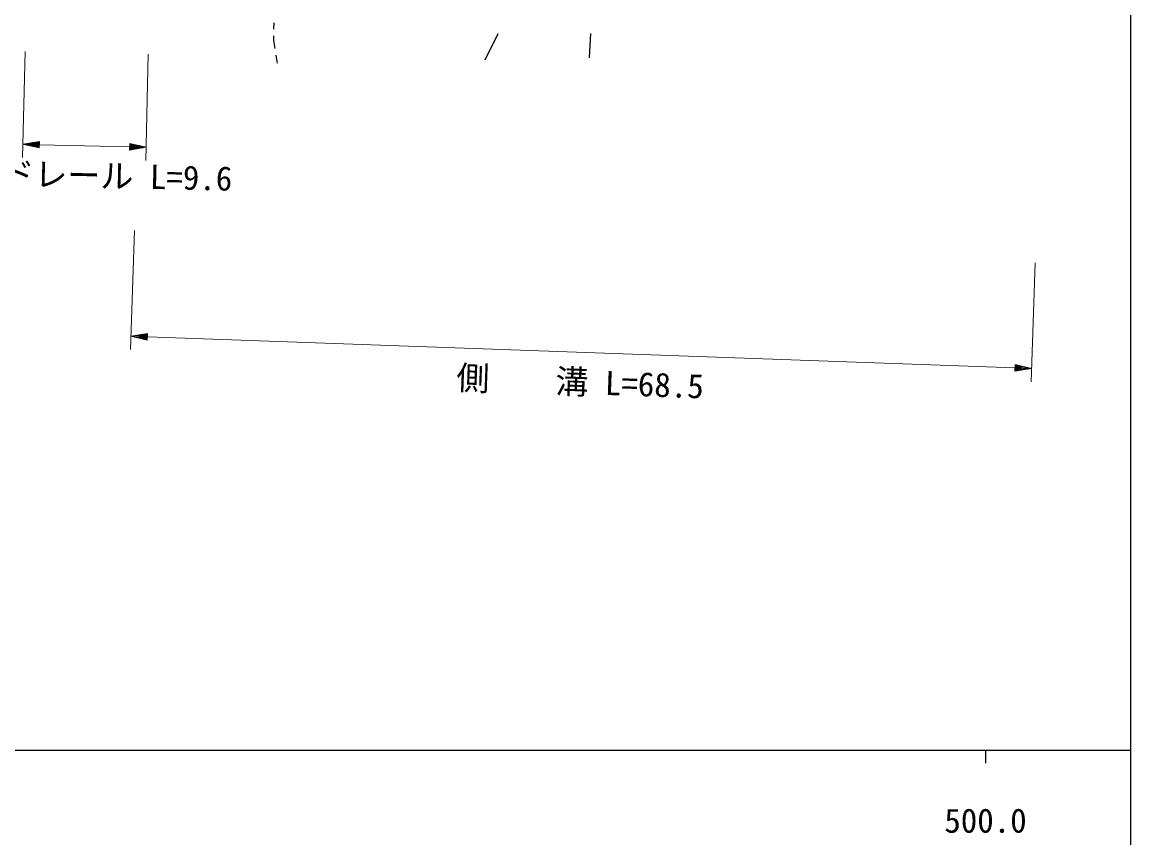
# Model space of a CAD drawing. Units: millimetres, scale not verified. Extents: x 40000 to 680000, y 20000 to 380000.
# Drawn here: x 495085 to 579000, y 198357 to 260079 of the extents above; entities that cross this region are included whole.
import ezdxf
from ezdxf.enums import TextEntityAlignment as Align

# ---------------------------------------------------------------- set-up
doc = ezdxf.new("R2010")
doc.units = ezdxf.units.MM
doc.header["$LTSCALE"] = 1000
for name, color, linetype, lineweight in [('M-BGD', 7, 'Continuous', 25), ('M-STR-HTXT', 7, 'Continuous', 13), ('M-TTL-BAND', 7, 'Continuous', 25)]:
    doc.layers.add(name, color=color, linetype=linetype, lineweight=lineweight)
doc.styles.add('ＭＳ ゴシック', font='')
doc.styles.get('ＭＳ ゴシック').set_extended_font_data('MS Gothic')

msp = doc.modelspace()

# ---------------------------------------------------------------- linework, layer by layer
at = {"layer": 'M-BGD'}
for p, q in [((514121, 260042), (514113, 259542)), ((514104, 259042), (514099, 258698)), ((514099, 258698), (514201, 258083)), ((530137, 257227), (531102, 259217)), ((538030, 257370), (538122, 259229)), ((514283, 257590), (514386, 256976))]:
    msp.add_line(p, q, dxfattribs=at)
at = {"layer": 'M-STR-HTXT'}
for p, q in [((495299, 257864), (495114, 249839)), ((504628, 257649), (504443, 249624)), ((495137, 250839), (496393, 251060)), ((495639, 250927), (496389, 250910)), ((496390, 250960), (495890, 250971)), ((496141, 251016), (496391, 251010)), ((496381, 250560), (496393, 251060)), ((495137, 250839), (496381, 250560)), ((495137, 250839), (496387, 250810)), ((496386, 250760), (495386, 250783)), ((496388, 250860), (495388, 250883)), ((495635, 250727), (496384, 250710)), ((496383, 250660), (495883, 250672)), ((496132, 250616), (496382, 250610)), ((496387, 250810), (503216, 250652)), ((503222, 250902), (503210, 250402)), ((504466, 250624), (503210, 250402)), ((503461, 250447), (503211, 250452)), ((503212, 250502), (503712, 250491)), ((503963, 250535), (503214, 250552)), ((503215, 250602), (504214, 250579)), ((504466, 250624), (503216, 250652)), ((503217, 250702), (504217, 250679)), ((503968, 250735), (503218, 250752)), ((503219, 250802), (503719, 250791)), ((503470, 250847), (503221, 250852)), ((504466, 250624), (503222, 250902)), ((503598, 244303), (503276, 235309)), ((571768, 241863), (571446, 232869)), ((503312, 236308), (504570, 236513)), ((503312, 236308), (504552, 236014)), ((503312, 236308), (504561, 236263)), ((504559, 236213), (503560, 236249)), ((504563, 236313), (503563, 236349)), ((503808, 236190), (504557, 236163)), ((503815, 236390), (504564, 236363)), ((504555, 236113), (504056, 236131)), ((504566, 236413), (504066, 236431)), ((504304, 236072), (504554, 236064)), ((504318, 236472), (504568, 236463)), ((504552, 236014), (504570, 236513)), ((504561, 236263), (570232, 233913)), ((570241, 234163), (570223, 233663)), ((571481, 233868), (570241, 234163)), ((571481, 233868), (570223, 233663)), ((570475, 233704), (570225, 233713)), ((570227, 233763), (570727, 233745)), ((570978, 233786), (570229, 233813)), ((570230, 233863), (571230, 233827)), ((571481, 233868), (570232, 233913)), ((570234, 233963), (571233, 233927)), ((570985, 233986), (570236, 234013)), ((570238, 234063), (570737, 234045)), ((570489, 234104), (570239, 234113))]:
    msp.add_line(p, q, dxfattribs=at)
at = {"layer": 'M-TTL-BAND'}
for p, q in [((579000, 20000), (579000, 370000)), ((40000, 205000), (579000, 205000)), ((568000, 205000), (568000, 204000))]:
    msp.add_line(p, q, dxfattribs=at)

# ---------------------------------------------------------------- texts
at = {"layer": 'M-STR-HTXT', "style": 'ＭＳ ゴシック'}
for s, rotation, p in [('ガードレール L=9.6', 358.678, (499716, 247032)), ('側\u3000\u3000溝 L=68.5', 357.95, (537264, 231391))]:
    msp.add_text(s, height=1833, rotation=rotation, dxfattribs=at).set_placement(p, align=Align.BOTTOM_CENTER)
at = {"layer": 'M-TTL-BAND', "style": 'ＭＳ ゴシック'}
msp.add_text('500.0', height=1833, dxfattribs=at).set_placement((568000, 198195), align=Align.BOTTOM_CENTER)

doc.saveas('drawing.dxf')
